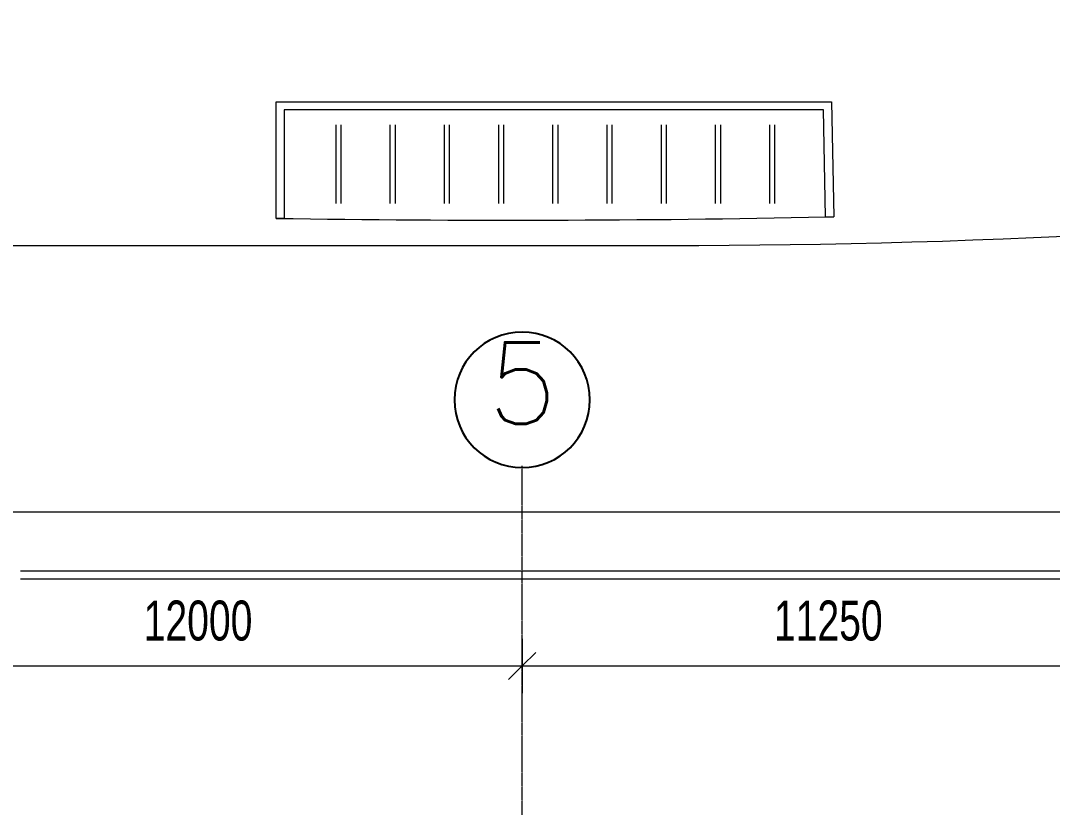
# Model space of a CAD drawing. Header units: millimetres. Extents: x 15878 to 679837, y -72324 to 391440.
# Drawn here: x 43089 to 62119, y 55212 to 69723 of the extents above; entities that cross this region are included whole.
import ezdxf

# ---------------------------------------------------------------- set-up
doc = ezdxf.new("R2010")
doc.units = ezdxf.units.MM
doc.linetypes.add('Grid Line__1_200_', pattern=[10.5, 6, -1.5, 1.5, -1.5])
for name, color, linetype, lineweight in [('A-ANNO-DIMS', 211, 'Continuous', 5), ('A-ANNO-DIMS-500', 211, 'Continuous', 5), ('A-ANNO-NOTE', 131, 'Continuous', 25), ('A-FLOR', 192, 'Continuous', 5), ('A-WALL', 113, 'Continuous', 5), ('Q-CASE', 31, 'Continuous', 5), ('S-GRID', 1, 'Continuous', 5)]:
    doc.layers.add(name, color=color, linetype=linetype, lineweight=lineweight)
doc.styles.add('Arial', font='arial.ttf', dxfattribs={"width": 0.7, "height": 737.649701})
doc.styles.add('RomanS', font='romans__.ttf', dxfattribs={"height": 1504.746835})
doc.dimstyles.new('Linear_-_1_5mm_Arial', dxfattribs={"dimscale": 304.8, "dimtxt": 750, "dimasz": 1.64042, "dimexe": 1.64042, "dimexo": 0.0625, "dimgap": 0.82021, "dimtad": 1, "dimdec": 0, "dimzin": 0, "dimdsep": 46, "dimtxsty": 'Arial', "dimblk1": 'OBLIQUE', "dimblk2": 'OBLIQUE', "dimsah": 1, "dimcen": 0.09, "dimadec": 0, "dimazin": 0, "dimtfac": 1, "dimtdec": 4, "dimtix": 1, "dimtmove": 0, "dimatfit": 3, "dimfxl": 1.64042, "dimfxlon": 1, "dimtvp": 1, "dimtolj": 1, "dimtzin": 0, "dimarcsym": 2})

# ---------------------------------------------------------------- blocks, each defined once
blk = doc.blocks.new('Casework 11 - Casework 11-18222130-1_F')
at = {"layer": 'Q-CASE'}
for p, q in [((48902, 67500), (48902, 66650)), ((49002, 66650), (49002, 67500)), ((49902, 67500), (49902, 66650)), ((50002, 66650), (50002, 67500)), ((50902, 67500), (50902, 66650)), ((51002, 66650), (51002, 67500)), ((51902, 67500), (51902, 66650)), ((52002, 66650), (52002, 67500)), ((52902, 67500), (52902, 66650)), ((53002, 66650), (53002, 67500)), ((53902, 67500), (53902, 66650)), ((54002, 66650), (54002, 67500)), ((54902, 67500), (54902, 66650)), ((55002, 66650), (55002, 67500)), ((55902, 67500), (55902, 66650)), ((56002, 66650), (56002, 67500)), ((56902, 67500), (56902, 66650)), ((57002, 66650), (57002, 67500))]:
    blk.add_line(p, q, dxfattribs=at)
at = {"layer": 'Q-CASE', "flags": 128}
for points in [[(48902, 67800), (48902, 67793), (48902, 67774), (48902, 67744), (48902, 67703), (48902, 67654), (48902, 67598), (48902, 67538), (48902, 67500)], [(49002, 67500), (49002, 67561), (49002, 67620), (49002, 67674), (49002, 67720), (49002, 67757), (49002, 67783), (49002, 67797), (49002, 67800)], [(49902, 67800), (49902, 67793), (49902, 67774), (49902, 67744), (49902, 67703), (49902, 67654), (49902, 67598), (49902, 67538), (49902, 67500)], [(50002, 67500), (50002, 67561), (50002, 67620), (50002, 67674), (50002, 67720), (50002, 67757), (50002, 67783), (50002, 67797), (50002, 67800)], [(50902, 67800), (50902, 67793), (50902, 67774), (50902, 67744), (50902, 67703), (50902, 67654), (50902, 67598), (50902, 67538), (50902, 67500)], [(51002, 67500), (51002, 67561), (51002, 67620), (51002, 67674), (51002, 67720), (51002, 67757), (51002, 67783), (51002, 67797), (51002, 67800)], [(51902, 67800), (51902, 67793), (51902, 67774), (51902, 67744), (51902, 67703), (51902, 67654), (51902, 67598), (51902, 67538), (51902, 67500)], [(52002, 67500), (52002, 67561), (52002, 67620), (52002, 67674), (52002, 67720), (52002, 67757), (52002, 67783), (52002, 67797), (52002, 67800)], [(52902, 67800), (52902, 67793), (52902, 67774), (52902, 67744), (52902, 67703), (52902, 67654), (52902, 67598), (52902, 67538), (52902, 67500)], [(53002, 67500), (53002, 67561), (53002, 67620), (53002, 67674), (53002, 67720), (53002, 67757), (53002, 67783), (53002, 67797), (53002, 67800)], [(53902, 67800), (53902, 67793), (53902, 67774), (53902, 67744), (53902, 67703), (53902, 67654), (53902, 67598), (53902, 67538), (53902, 67500)], [(54002, 67500), (54002, 67561), (54002, 67620), (54002, 67674), (54002, 67720), (54002, 67757), (54002, 67783), (54002, 67797), (54002, 67800)], [(54902, 67800), (54902, 67793), (54902, 67774), (54902, 67744), (54902, 67703), (54902, 67654), (54902, 67598), (54902, 67538), (54902, 67500)], [(55002, 67500), (55002, 67561), (55002, 67620), (55002, 67674), (55002, 67720), (55002, 67757), (55002, 67783), (55002, 67797), (55002, 67800)], [(55902, 67800), (55902, 67793), (55902, 67774), (55902, 67744), (55902, 67703), (55902, 67654), (55902, 67598), (55902, 67538), (55902, 67500)], [(56002, 67500), (56002, 67561), (56002, 67620), (56002, 67674), (56002, 67720), (56002, 67757), (56002, 67783), (56002, 67797), (56002, 67800)], [(56902, 67800), (56902, 67793), (56902, 67774), (56902, 67744), (56902, 67703), (56902, 67654), (56902, 67598), (56902, 67538), (56902, 67500)], [(57002, 67500), (57002, 67561), (57002, 67620), (57002, 67674), (57002, 67720), (57002, 67757), (57002, 67783), (57002, 67797), (57002, 67800)], [(48902, 66650), (48902, 66588), (48902, 66529), (48902, 66476), (48902, 66429), (48902, 66392), (48902, 66366), (48902, 66352), (48902, 66350)], [(49002, 66350), (49002, 66356), (49002, 66375), (49002, 66405), (49002, 66446), (49002, 66496), (49002, 66552), (49002, 66612), (49002, 66650)], [(49902, 66650), (49902, 66588), (49902, 66529), (49902, 66476), (49902, 66429), (49902, 66392), (49902, 66366), (49902, 66352), (49902, 66350)], [(50002, 66350), (50002, 66356), (50002, 66375), (50002, 66405), (50002, 66446), (50002, 66496), (50002, 66552), (50002, 66612), (50002, 66650)], [(50902, 66650), (50902, 66588), (50902, 66529), (50902, 66476), (50902, 66429), (50902, 66392), (50902, 66366), (50902, 66352), (50902, 66350)], [(51002, 66350), (51002, 66356), (51002, 66375), (51002, 66405), (51002, 66446), (51002, 66496), (51002, 66552), (51002, 66612), (51002, 66650)], [(51902, 66650), (51902, 66588), (51902, 66529), (51902, 66476), (51902, 66429), (51902, 66392), (51902, 66366), (51902, 66352), (51902, 66350)], [(52002, 66350), (52002, 66356), (52002, 66375), (52002, 66405), (52002, 66446), (52002, 66496), (52002, 66552), (52002, 66612), (52002, 66650)], [(52902, 66650), (52902, 66588), (52902, 66529), (52902, 66476), (52902, 66429), (52902, 66392), (52902, 66366), (52902, 66352), (52902, 66350)], [(53002, 66350), (53002, 66356), (53002, 66375), (53002, 66405), (53002, 66446), (53002, 66496), (53002, 66552), (53002, 66612), (53002, 66650)], [(53902, 66650), (53902, 66588), (53902, 66529), (53902, 66476), (53902, 66429), (53902, 66392), (53902, 66366), (53902, 66352), (53902, 66350)], [(54002, 66350), (54002, 66356), (54002, 66375), (54002, 66405), (54002, 66446), (54002, 66496), (54002, 66552), (54002, 66612), (54002, 66650)], [(54902, 66650), (54902, 66588), (54902, 66529), (54902, 66476), (54902, 66429), (54902, 66392), (54902, 66366), (54902, 66352), (54902, 66350)], [(55002, 66350), (55002, 66356), (55002, 66375), (55002, 66405), (55002, 66446), (55002, 66496), (55002, 66552), (55002, 66612), (55002, 66650)], [(55902, 66650), (55902, 66588), (55902, 66529), (55902, 66476), (55902, 66429), (55902, 66392), (55902, 66366), (55902, 66352), (55902, 66350)], [(56002, 66350), (56002, 66356), (56002, 66375), (56002, 66405), (56002, 66446), (56002, 66496), (56002, 66552), (56002, 66612), (56002, 66650)], [(56902, 66650), (56902, 66588), (56902, 66529), (56902, 66476), (56902, 66429), (56902, 66392), (56902, 66366), (56902, 66352), (56902, 66350)], [(57002, 66350), (57002, 66356), (57002, 66375), (57002, 66405), (57002, 66446), (57002, 66496), (57002, 66552), (57002, 66612), (57002, 66650)]]:
    blk.add_lwpolyline(points, dxfattribs=at)
blk = doc.blocks.new('DIMBLOCK1-1_F')
at = {"layer": 'A-ANNO-DIMS-500'}
for p, q in [((40339, 58320), (40339, 57320)), ((40339, 57820), (40339, 58320)), ((52339, 58320), (52339, 57320)), ((52339, 57820), (52339, 58320)), ((40339, 57820), (40589, 58070)), ((52339, 57820), (52589, 58070)), ((40339, 57820), (40089, 57570)), ((40339, 57820), (52339, 57820)), ((52339, 57820), (52089, 57570))]:
    blk.add_line(p, q, dxfattribs=at)
at = {"layer": 'A-ANNO-DIMS-500', "color": 0, "insert": (45359, 59027), "char_height": 737.6, "width": 2353.85, "attachment_point": 1, "line_spacing_factor": 0.938532, "style": 'Arial'}
blk.add_mtext('12000', dxfattribs=at)
blk = doc.blocks.new('_Oblique')
at = {"color": 0, "linetype": 'ByBlock', "lineweight": -2}
blk.add_line((-0.5, -0.5), (0.5, 0.5), dxfattribs=at)
blk = doc.blocks.new('DIMBLOCK2-1_F')
at = {"layer": 'A-ANNO-DIMS-500'}
for p, q in [((52339, 58320), (52339, 57320)), ((52339, 57820), (52339, 58320)), ((63589, 58320), (63589, 57320)), ((63589, 57820), (63589, 58320)), ((52339, 57820), (52589, 58070)), ((63589, 57820), (63839, 58070)), ((52339, 57820), (52089, 57570)), ((52339, 57820), (63589, 57820)), ((63589, 57820), (63339, 57570))]:
    blk.add_line(p, q, dxfattribs=at)
at = {"layer": 'A-ANNO-DIMS-500', "color": 0, "insert": (56984, 59027), "char_height": 737.6, "width": 2353.85, "attachment_point": 1, "line_spacing_factor": 0.938532, "style": 'Arial'}
blk.add_mtext('11250', dxfattribs=at)
blk = doc.blocks.new('DIMBLOCK6-1_F')
at = {"layer": 'A-ANNO-DIMS-500'}
for p, q in [((40339, 61164), (40339, 60164)), ((40339, 60664), (40339, 61164)), ((88339, 61164), (88339, 60164)), ((88339, 60664), (88339, 61164)), ((40339, 60664), (40589, 60914)), ((88339, 60664), (88589, 60914)), ((40339, 60664), (40089, 60414)), ((40339, 60664), (88339, 60664)), ((88339, 60664), (88089, 60414))]:
    blk.add_line(p, q, dxfattribs=at)
at = {"layer": 'A-ANNO-DIMS-500', "color": 0, "insert": (63359, 61871), "char_height": 737.6, "width": 2353.85, "attachment_point": 1, "line_spacing_factor": 0.938532, "style": 'Arial'}
blk.add_mtext('48000', dxfattribs=at)
blk = doc.blocks.new('DLN_Generic Grid Head - Scale-1_500-2074307-1_F')
at = {"layer": 'A-ANNO-NOTE'}
for start, end in [(360, 180), (180, 360)]:
    blk.add_arc((0, 2.5), 2.5, start, end, dxfattribs=at)

msp = doc.modelspace()

# ---------------------------------------------------------------- linework, layer by layer
at = {"layer": 'A-FLOR'}
for p, q in [((39086.9, 65575.3), (55034.5, 65575.3)), ((43089.4, 59575.3), (86876.2, 59575.3)), ((43089.4, 59425.3), (86876.2, 59425.3))]:
    msp.add_line(p, q, dxfattribs=at)
for centre, radius, start, end in [((55034.5, 220575.3), 155000, 270, 283.283918), ((52118.6, 347650.9), 281608.8, 269.121569, 271.184069)]:
    msp.add_arc(centre, radius, start, end, dxfattribs=at)
at = {"layer": 'A-WALL'}
for p, q in [((47801.3, 66075.3), (47801.3, 68225.3)), ((47801.3, 68225.3), (58048, 68225.3)), ((58048, 68225.3), (58087.9, 66104.9)), ((47951.3, 68075.3), (47951.3, 66075.3)), ((57900.8, 68075.3), (47951.3, 68075.3)), ((57937.9, 66102.1), (57900.8, 68075.3)), ((47951.3, 66075.3), (47801.3, 66075.3)), ((57937.9, 66102.1), (58087.9, 66104.9))]:
    msp.add_line(p, q, dxfattribs=at)
at = {"layer": 'S-GRID', "color": 254, "linetype": 'Grid Line__1_200_'}
msp.add_line((52339.3, 49010.6), (52339.3, 61510.6), dxfattribs=at)

# ---------------------------------------------------------------- block references
at = {"layer": 'A-ANNO-NOTE', "xscale": 500, "yscale": 500, "zscale": 500}
msp.add_blockref('DLN_Generic Grid Head - Scale-1_500-2074307-1_F', (52339.3, 61479.5), dxfattribs=at)
at = {"layer": 'Q-CASE'}
msp.add_blockref('Casework 11 - Casework 11-18222130-1_F', (0, 0), dxfattribs=at)

# ---------------------------------------------------------------- texts
at = {"layer": 'A-ANNO-NOTE', "lineweight": 5, "insert": (52346.3, 63787.9), "char_height": 1504.747, "width": 1710, "attachment_point": 2, "line_spacing_factor": 0.964689, "style": 'RomanS'}
msp.add_mtext('\\fRomanS|b0|i0|c134|p2|;5', dxfattribs=at)

# ---------------------------------------------------------------- dimensions: what is measured, and where the dimension line sits
at = {"layer": 'A-ANNO-DIMS'}
for base, p1, p2, override, picture, middle in [((88339.3, 60663.8), (40339.3, 61163.8), (88339.3, 61163.8), {"dimpost": '<>', "dimfxl": 48000.000004}, 'DIMBLOCK6-1_F', (64339.3, 61290.4)), ((52339.3, 57819.7), (40339.3, 58319.7), (52339.3, 58319.7), {"dimpost": '<>', "dimfxl": 12000.000002}, 'DIMBLOCK1-1_F', (46339.3, 58446.3)), ((63589.3, 57819.7), (52339.3, 58319.7), (63589.3, 58319.7), {"dimpost": '<>', "dimfxl": 11250}, 'DIMBLOCK2-1_F', (57964.3, 58446.3))]:
    dim = msp.add_linear_dim(base=base, p1=p1, p2=p2, dimstyle='Linear_-_1_5mm_Arial', override=override, dxfattribs=at)
    dim.commit()
    dim.dimension.update_dxf_attribs({"geometry": picture, "text_midpoint": middle})

doc.saveas('drawing.dxf')
